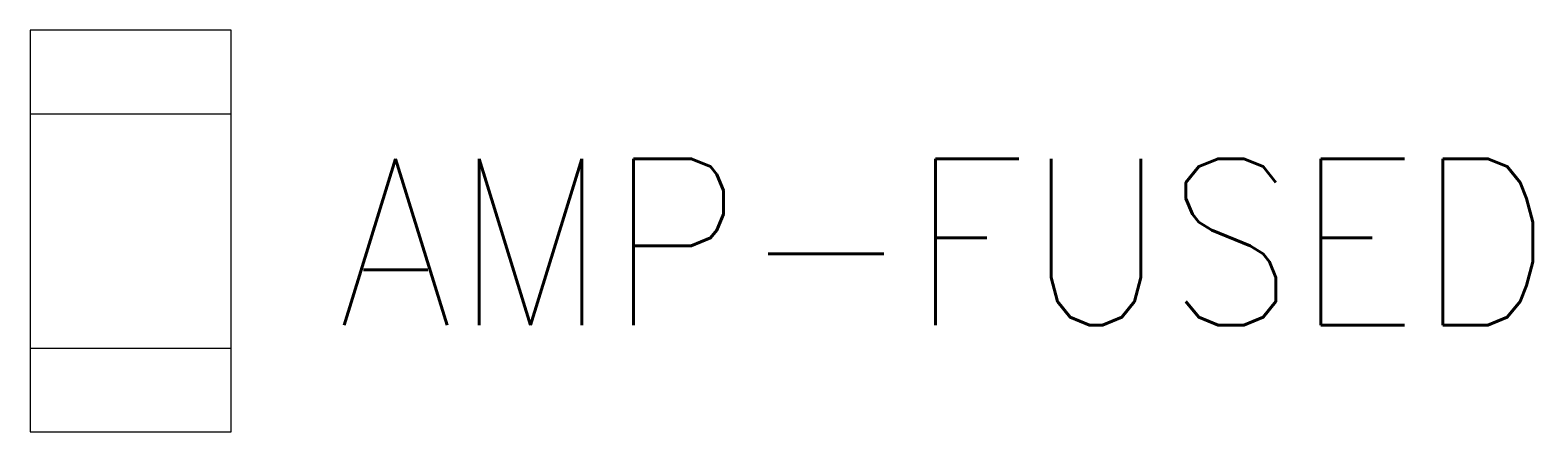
# Model space of a CAD drawing. Extents: x 1440.052 to 1440.897, y 1295.547 to 1295.773.
import ezdxf

# ---------------------------------------------------------------- set-up
doc = ezdxf.new("R2010")
doc.units = 0
doc.header["$LTSCALE"] = 96
doc.header["$MEASUREMENT"] = 0
doc.layers.get('0').update_dxf_attribs({"linetype": 'CONTINUOUS'})
doc.styles.add('ROMANS', font='romans.shx', dxfattribs={"width": 0.9, "height": 9})

msp = doc.modelspace()

# ---------------------------------------------------------------- linework, layer by layer
msp.add_lwpolyline([(1440.05153, 1295.54662), (1440.16469, 1295.54662), (1440.16469, 1295.77293), (1440.05153, 1295.77293)], close=True)
for points in [[(1440.05153, 1295.72581), (1440.16469, 1295.72581)], [(1440.05153, 1295.59374), (1440.16469, 1295.59374)]]:
    msp.add_lwpolyline(points)

# ---------------------------------------------------------------- texts
at = {"color": 1, "style": 'ROMANS', "width": 0.9}
msp.add_attdef('AMP-FUSED', (1440.22473, 1295.60673), '', height=0.09375, dxfattribs=at)

doc.saveas('drawing.dxf')
